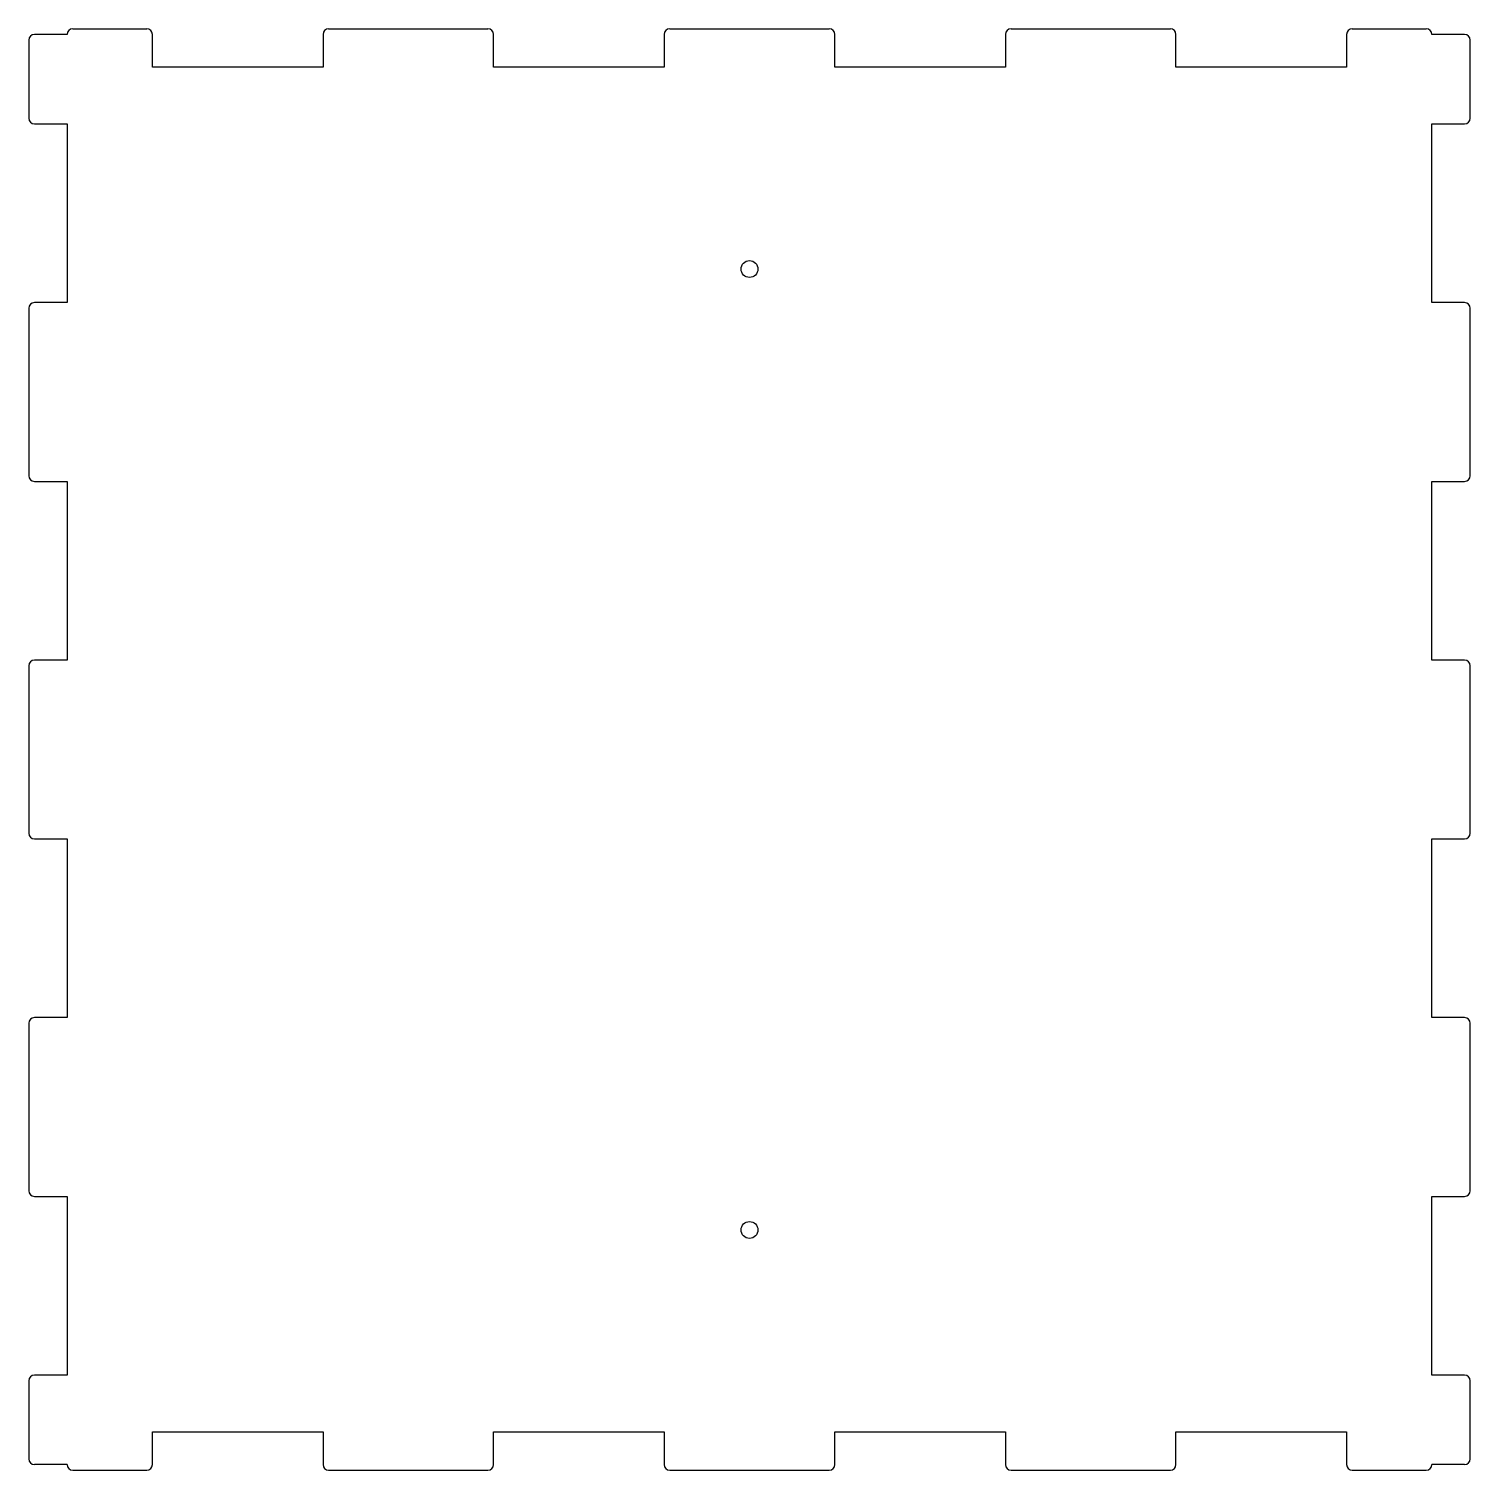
# Model space of a CAD drawing. Header units: millimetres. Extents: x 0 to 512, y 0 to 512.
import ezdxf

# ---------------------------------------------------------------- set-up
doc = ezdxf.new("R2010")
doc.units = ezdxf.units.MM
doc.layers.add('CutProfile', color=7, linetype='CONTINUOUS')

msp = doc.modelspace()

# ---------------------------------------------------------------- linework, layer by layer
at = {"layer": 'CutProfile'}
for p, q in [((15.6, 512), (41.9, 512)), ((106.5, 512), (163.1, 512)), ((227.7, 512), (284.3, 512)), ((348.9, 512), (405.5, 512)), ((470.1, 512), (496.4, 512)), ((0, 508), (0, 480.25)), ((13.6, 510), (2, 510)), ((43.9, 498.4), (43.9, 510)), ((104.5, 510), (104.5, 498.4)), ((165.1, 498.4), (165.1, 510)), ((225.7, 510), (225.7, 498.4)), ((286.3, 498.4), (286.3, 510)), ((346.9, 510), (346.9, 498.4)), ((407.5, 498.4), (407.5, 510)), ((468.1, 510), (468.1, 498.4)), ((510, 510), (498.4, 510)), ((512, 480.25), (512, 508)), ((104.5, 498.4), (43.9, 498.4)), ((225.7, 498.4), (165.1, 498.4)), ((346.9, 498.4), (286.3, 498.4)), ((468.1, 498.4), (407.5, 498.4)), ((2, 478.25), (13.6, 478.25)), ((13.6, 478.25), (13.6, 414.75)), ((498.4, 478.25), (510, 478.25)), ((498.4, 414.75), (498.4, 478.25)), ((13.6, 414.75), (2, 414.75)), ((510, 414.75), (498.4, 414.75)), ((0, 412.75), (0, 353.25)), ((512, 353.25), (512, 412.75)), ((2, 351.25), (13.6, 351.25)), ((13.6, 351.25), (13.6, 287.75)), ((498.4, 351.25), (510, 351.25)), ((498.4, 287.75), (498.4, 351.25)), ((13.6, 287.75), (2, 287.75)), ((510, 287.75), (498.4, 287.75)), ((0, 285.75), (0, 226.25)), ((512, 226.25), (512, 285.75)), ((2, 224.25), (13.6, 224.25)), ((13.6, 224.25), (13.6, 160.75)), ((498.4, 224.25), (510, 224.25)), ((498.4, 160.75), (498.4, 224.25)), ((0, 158.75), (0, 99.25)), ((13.6, 160.75), (2, 160.75)), ((510, 160.75), (498.4, 160.75)), ((512, 99.25), (512, 158.75)), ((2, 97.25), (13.6, 97.25)), ((13.6, 97.25), (13.6, 33.75)), ((498.4, 97.25), (510, 97.25)), ((498.4, 33.75), (498.4, 97.25)), ((0, 31.75), (0, 4)), ((13.6, 33.75), (2, 33.75)), ((510, 33.75), (498.4, 33.75)), ((512, 4), (512, 31.75)), ((43.9, 13.6), (104.5, 13.6)), ((43.9, 2), (43.9, 13.6)), ((104.5, 13.6), (104.5, 2)), ((165.1, 13.6), (225.7, 13.6)), ((165.1, 2), (165.1, 13.6)), ((225.7, 13.6), (225.7, 2)), ((286.3, 13.6), (346.9, 13.6)), ((286.3, 2), (286.3, 13.6)), ((346.9, 13.6), (346.9, 2)), ((407.5, 13.6), (468.1, 13.6)), ((407.5, 2), (407.5, 13.6)), ((468.1, 13.6), (468.1, 2)), ((13.6, 2), (2, 2)), ((15.6, 0), (41.9, 0)), ((106.5, 0), (163.1, 0)), ((227.7, 0), (284.3, 0)), ((348.9, 0), (405.5, 0)), ((470.1, 0), (496.4, 0)), ((510, 2), (498.4, 2))]:
    msp.add_line(p, q, dxfattribs=at)
for centre in [(256, 426.67), (256, 85.33)]:
    msp.add_circle(centre, 3, dxfattribs=at)
for centre, start, end in [((15.6, 510), 90, 180), ((41.9, 510), 0, 90), ((106.5, 510), 90, 180), ((163.1, 510), 0, 90), ((227.7, 510), 90, 180), ((284.3, 510), 0, 90), ((348.9, 510), 90, 180), ((405.5, 510), 0, 90), ((470.1, 510), 90, 180), ((496.4, 510), 0, 90), ((2, 508), 90, 180), ((510, 508), 0, 90), ((2, 480.25), 180, -90), ((510, 480.25), -90, 0), ((2, 412.75), 90, 180), ((510, 412.75), 0, 90), ((2, 353.25), 180, -90), ((510, 353.25), -90, 0), ((2, 285.75), 90, 180), ((510, 285.75), 0, 90), ((2, 226.25), 180, -90), ((510, 226.25), -90, 0), ((2, 158.75), 90, 180), ((510, 158.75), 0, 90), ((2, 99.25), 180, -90), ((510, 99.25), -90, 0), ((2, 31.75), 90, 180), ((510, 31.75), 0, 90), ((2, 4), 180, -90), ((15.6, 2), 180, -90), ((41.9, 2), -90, 0), ((106.5, 2), 180, -90), ((163.1, 2), -90, 0), ((227.7, 2), 180, -90), ((284.3, 2), -90, 0), ((348.9, 2), 180, -90), ((405.5, 2), -90, 0), ((470.1, 2), 180, -90), ((496.4, 2), -90, 0), ((510, 4), -90, 0)]:
    msp.add_arc(centre, 2, start, end, dxfattribs=at)

doc.saveas('drawing.dxf')
